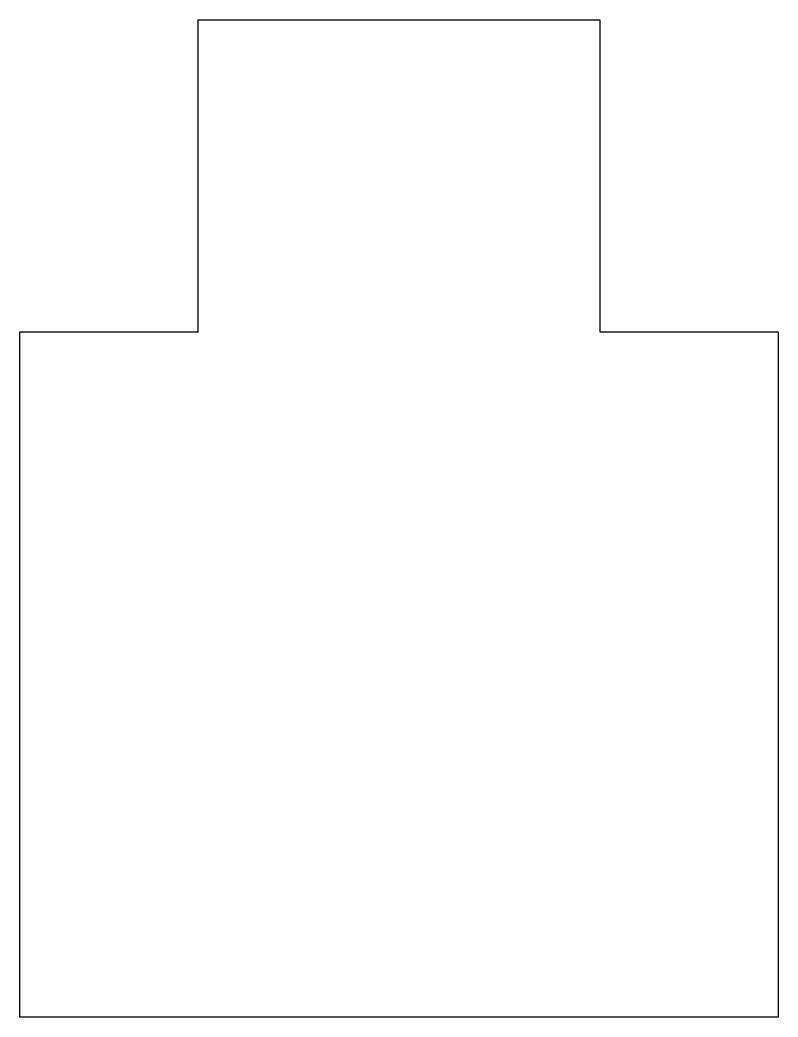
# Model space of a CAD drawing. Header units: millimetres. Extents: x -49 to 31, y -246 to -140.
import ezdxf

# ---------------------------------------------------------------- set-up
doc = ezdxf.new("R2010")
doc.units = ezdxf.units.MM
doc.layers.add('Layer 01', color=12, linetype='Continuous', true_color=0xc80000)

msp = doc.modelspace()

# ---------------------------------------------------------------- linework, layer by layer
at = {"layer": 'Layer 01'}
msp.add_lwpolyline([(-30.61, -140.08), (11.9, -140.08), (11.9, -150.08), (11.9, -173.09), (30.78, -173.09), (30.78, -245.62), (-49.49, -245.62), (-49.49, -173.09), (-30.61, -173.09), (-30.61, -150.08)], close=True, dxfattribs=at)

doc.saveas('drawing.dxf')
